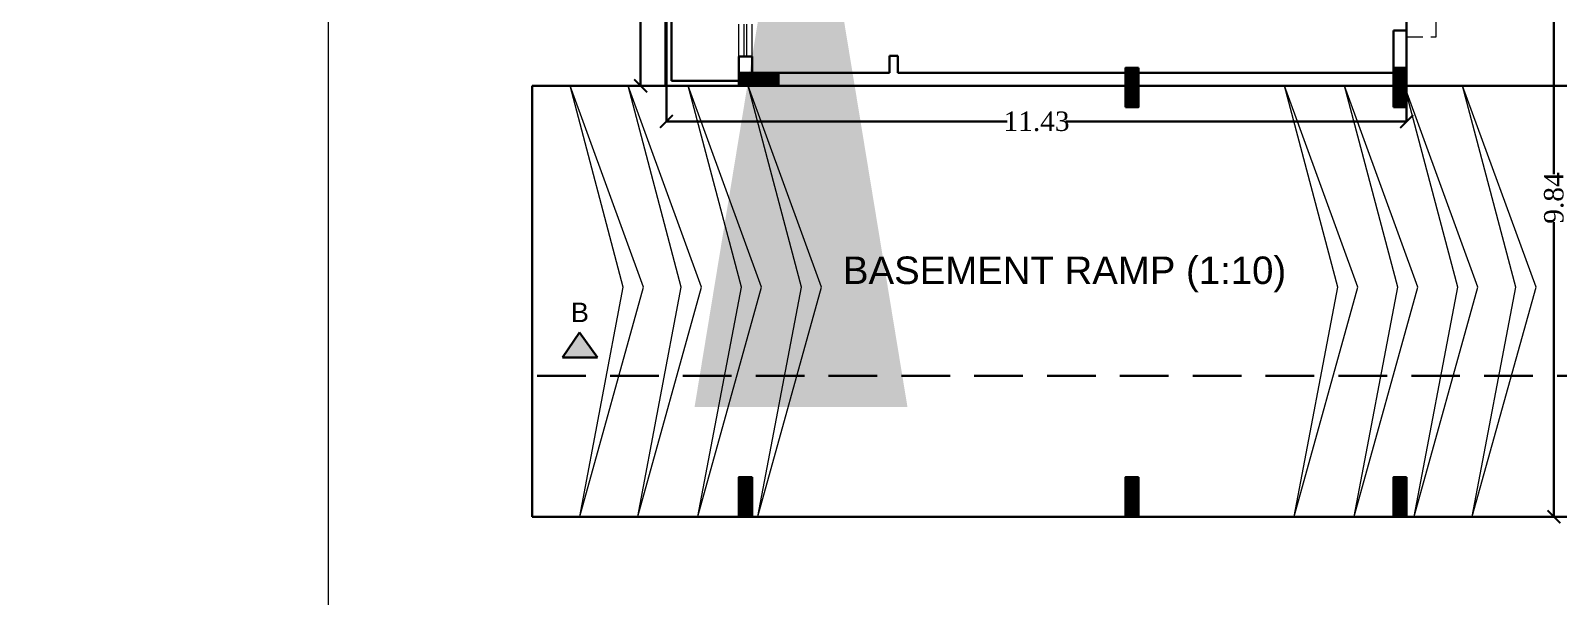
# Model space of a CAD drawing. Header units: metres. Extents: x 0 to 63445, y 32325 to 32915.
# Drawn here: x 63159.96 to 63183.56, y 32778.68 to 32787.42 of the extents above; entities that cross this region are included whole.
import ezdxf

# ---------------------------------------------------------------- set-up
doc = ezdxf.new("R2010")
doc.units = ezdxf.units.M
doc.header["$MEASUREMENT"] = 0
doc.header["$PDMODE"] = 34
doc.header["$PDSIZE"] = -10
for name, pattern in [('CONTINULUS', [0]), ('DASHED', [0.75, 0.5, -0.25]), ('DASHED2', [0.375, 0.25, -0.125])]:
    doc.linetypes.add(name, pattern=pattern)
doc.layers.get('0').update_dxf_attribs({"lineweight": 25})
for name, color, linetype, lineweight in [('BLK_1_FLR_0_BLT_UP_AREA_EXISTING', 14, 'DASHED', 9), ('colum', 1, 'Continuous', 30), ('COLUMN', 1, 'Continuous', 30), ('DIM', 56, 'Continuous', 20), ('ELEVATION', 142, 'Continuous', 9), ('HAT', 44, 'Continuous', 20), ('TEXT-2', 65, 'Continuous', 18), ('wall', 7, 'Continuous', 30), ('window', 154, 'Continuous', 9)]:
    doc.layers.add(name, color=color, linetype=linetype, lineweight=lineweight)
doc.layers.add('text', color=65, linetype='Continuous')
doc.styles.add('AutoDCRFont', font='arial.ttf')
doc.styles.add('small int', font='arial.ttf', dxfattribs={"height": 18})
doc.styles.get("Standard").update_dxf_attribs({"font": 'arial.ttf', "height": 0.4})
doc.styles.add('TNR', font='times.ttf', dxfattribs={"height": 0.5})
doc.dimstyles.new('ARCHANA', dxfattribs={"dimscale": 0, "dimtxt": 0.5, "dimasz": 0.5, "dimexe": 0, "dimexo": 0, "dimgap": 0, "dimtad": 0, "dimzin": 0, "dimdsep": 46, "dimtxsty": 'TNR', "dimblk": 'ARCHTICK', "dimcen": 0.09, "dimclrd": 36, "dimclre": 36, "dimclrt": 7, "dimadec": 0, "dimazin": 0, "dimtfac": 1, "dimtofl": 0, "dimtmove": 0, "dimatfit": 3, "dimldrblk": 'ARCHTICK', "dimfxl": 1, "dimfrac": 2, "dimtolj": 1, "dimtzin": 0, "dimlwd": -1, "dimlwe": -1, "dimarcsym": 0})
doc.dimstyles.new('STD', dxfattribs={"dimtxt": 10, "dimasz": 10, "dimexe": 0, "dimexo": 0, "dimgap": 0.09, "dimtad": 0, "dimdec": 0, "dimzin": 0, "dimdsep": 46, "dimlunit": 4, "dimtxsty": 'small int', "dimcen": 0.09, "dimclrd": 75, "dimclre": 75, "dimadec": 0, "dimazin": 0, "dimtfac": 1, "dimtdec": 0, "dimtofl": 0, "dimtmove": 0, "dimatfit": 3, "dimfxl": 1, "dimtolj": 1, "dimtzin": 0, "dimarcsym": 0})

# ---------------------------------------------------------------- blocks, each defined once
blk = doc.blocks.new('A$C7D115503')
at = {"layer": 'COLUMN', "ltscale": 3}
h = blk.add_hatch(dxfattribs=at)
h.set_pattern_fill('ANSI31', color=256, style=0)
h.paths.add_polyline_path([(-14.36, -11.59), (-6.36, -11.59), (-6.36, 12.41), (-14.36, 12.41)])
at = {"layer": 'COLUMN', "ltscale": 0.05}
for p, q in [((-14.36, 12.41), (-6.36, 12.41)), ((-14.36, 12.41), (-14.36, -11.59)), ((-6.36, 12.41), (-6.36, -11.59)), ((-6.36, -11.59), (-14.36, -11.59))]:
    blk.add_line(p, q, dxfattribs=at)
blk = doc.blocks.new('_ArchTick')
at = {"color": 0, "linetype": 'ByBlock', "const_width": 0.15}
blk.add_lwpolyline([(-0.5, -0.5), (0.5, 0.5)], dxfattribs=at)
blk = doc.blocks.new('*D182')
at = {"layer": 'Defpoints', "color": 0, "ltscale": 0.5, "transparency": 16777216}
for p in [(63184.36, 32789.75), (63183.487, 32779.911), (63184.36, 32779.911)]:
    blk.add_point(p, dxfattribs=at)
at = {"layer": 'wall', "color": 36, "ltscale": 0.5, "transparency": 16777216}
for p, q in [((63184.36, 32789.75), (63183.487, 32789.75)), ((63183.487, 32789.75), (63183.487, 32785.202)), ((63183.487, 32779.911), (63183.487, 32784.46)), ((63184.36, 32779.911), (63183.487, 32779.911))]:
    blk.add_line(p, q, dxfattribs=at)
at = {"layer": 'wall', "color": 36, "ltscale": 0.5, "transparency": 16777216, "xscale": 0.2, "yscale": 0.2, "zscale": 0.2}
for p, rotation in [((63183.487, 32789.75), 90), ((63183.487, 32779.911), 270)]:
    blk.add_blockref('_ArchTick', p, dxfattribs=dict(at, rotation=rotation))
at = {"layer": 'wall', "color": 7, "ltscale": 0.5, "transparency": 16777216, "insert": (63183.487, 32784.831), "char_height": 0.5, "attachment_point": 5, "rotation": 90, "style": 'TNR'}
blk.add_mtext('\\A1;{\\H0.6x;9.84}', dxfattribs=at)
blk = doc.blocks.new('*D214')
at = {"layer": 'Defpoints', "color": 0, "ltscale": 0.5, "transparency": 16777216}
for p in [(63169.778, 32786.562), (63181.212, 32786.562), (63181.212, 32786.014)]:
    blk.add_point(p, dxfattribs=at)
at = {"layer": 'wall', "color": 36, "ltscale": 0.5, "transparency": 16777216}
for p, q in [((63169.778, 32786.562), (63169.778, 32786.014)), ((63181.212, 32786.562), (63181.212, 32786.014)), ((63169.778, 32786.014), (63175.041, 32786.014)), ((63181.212, 32786.014), (63175.949, 32786.014))]:
    blk.add_line(p, q, dxfattribs=at)
at = {"layer": 'wall', "color": 36, "ltscale": 0.5, "transparency": 16777216, "xscale": 0.2, "yscale": 0.2, "zscale": 0.2, "rotation": 180}
blk.add_blockref('_ArchTick', (63169.778, 32786.014), dxfattribs=at)
at = {"layer": 'wall', "color": 36, "ltscale": 0.5, "transparency": 16777216, "xscale": 0.2, "yscale": 0.2, "zscale": 0.2}
blk.add_blockref('_ArchTick', (63181.212, 32786.014), dxfattribs=at)
at = {"layer": 'wall', "color": 7, "ltscale": 0.5, "transparency": 16777216, "insert": (63175.495, 32786.014), "char_height": 0.5, "attachment_point": 5, "style": 'TNR'}
blk.add_mtext('\\A1;{\\H0.6x;11.43}', dxfattribs=at)
blk = doc.blocks.new('*D215')
at = {"layer": 'Defpoints', "color": 0, "ltscale": 0.5, "transparency": 16777216}
for p in [(63169.778, 32789.801), (63169.38, 32786.562), (63169.778, 32786.562)]:
    blk.add_point(p, dxfattribs=at)
at = {"layer": 'wall', "color": 36, "ltscale": 0.5, "transparency": 16777216}
for p, q in [((63169.778, 32789.801), (63169.38, 32789.801)), ((63169.38, 32789.801), (63169.38, 32788.553)), ((63169.38, 32786.562), (63169.38, 32787.811)), ((63169.778, 32786.562), (63169.38, 32786.562))]:
    blk.add_line(p, q, dxfattribs=at)
at = {"layer": 'wall', "color": 36, "ltscale": 0.5, "transparency": 16777216, "xscale": 0.2, "yscale": 0.2, "zscale": 0.2}
for p, rotation in [((63169.38, 32789.801), 90), ((63169.38, 32786.562), 270)]:
    blk.add_blockref('_ArchTick', p, dxfattribs=dict(at, rotation=rotation))
at = {"layer": 'wall', "color": 7, "ltscale": 0.5, "transparency": 16777216, "insert": (63169.38, 32788.182), "char_height": 0.5, "attachment_point": 5, "rotation": 90, "style": 'TNR'}
blk.add_mtext('\\A1;{\\H0.6x;3.24}', dxfattribs=at)
blk = doc.blocks.new('*D433')
at = {"layer": 'Defpoints', "color": 0, "ltscale": 3, "transparency": 16777216}
for p in [(0.832, 32781.665), (63266.619, 32781.665), (0, 32768.914)]:
    blk.add_point(p, dxfattribs=at)
at = {"layer": 'DIM', "ltscale": 3, "transparency": 16777216}
for p, q in [((5.832, 32781.665), (0.832, 32781.665)), ((0.832, 32781.665), (0.832, 32775.684)), ((0.832, 32768.914), (0.832, 32774.895)), ((0, 32768.914), (0.832, 32768.914))]:
    blk.add_line(p, q, dxfattribs=at)
at = {"layer": 'DIM', "ltscale": 3, "transparency": 16777216, "xscale": 0.05, "yscale": 0.05, "zscale": 0.05}
for p, rotation in [((0.832, 32781.665), 90), ((0.832, 32768.914), 270)]:
    blk.add_blockref('_ArchTick', p, dxfattribs=dict(at, rotation=rotation))
at = {"layer": 'DIM', "color": 7, "ltscale": 3, "transparency": 16777216, "insert": (0.832, 32775.289), "char_height": 0.4, "attachment_point": 5, "rotation": 90}
blk.add_mtext('\\A1;{\\H0.6x;12.75}', dxfattribs=at)

msp = doc.modelspace()

# ---------------------------------------------------------------- hatches: boundary and pattern name
at = {"layer": 'wall', "ltscale": 3}
msp.add_hatch(color=252, dxfattribs=at).paths.add_polyline_path([(63168.1736, 32782.3688), (63168.7154, 32782.3688), (63168.4355, 32782.7579)])

# ---------------------------------------------------------------- linework, layer by layer
at = {"layer": 'BLK_1_FLR_0_BLT_UP_AREA_EXISTING', "color": 14, "linetype": 'CONTINULUS', "ltscale": 0.05}
msp.add_lwpolyline([(63233.1315, 32802.1278), (63170.8719, 32802.1278), (63170.8719, 32800.5189), (63170.2622, 32800.5189), (63170.2622, 32798.6689), (63169.7526, 32798.6689), (63169.7526, 32798.6689), (63169.7526, 32792.2383), (63170.8719, 32792.2383), (63170.8719, 32789.7998), (63169.7526, 32789.7998), (63169.7526, 32786.5612), (63184.3347, 32786.5612), (63184.3347, 32781.5192), (63184.3347, 32781.5192), (63184.3347, 32779.9103), (63233.1315, 32779.9103)], dxfattribs=at)
at = {"layer": 'colum', "linetype": 'DASHED2', "ltscale": 3}
msp.add_lwpolyline([(63167.7841, 32782.0871), (63236.3738, 32782.0871)], dxfattribs=at)
at = {"layer": 'ELEVATION', "ltscale": 20}
msp.add_lwpolyline([(63164.5545, 32720.575), (63295.8612, 32720.575), (63295.8612, 32804.4763), (63164.5545, 32804.4763)], close=True, dxfattribs=at)
at = {"layer": 'HAT', "ltscale": 0.05}
for p, q in [((63169.1121, 32783.4541), (63168.2892, 32786.5623)), ((63169.424, 32783.4541), (63168.2892, 32786.5623)), ((63169.1121, 32783.4541), (63168.2892, 32786.5623)), ((63169.424, 32783.4541), (63168.2892, 32786.5623)), ((63170.0081, 32783.4541), (63169.1851, 32786.5623)), ((63170.3199, 32783.4541), (63169.1851, 32786.5623)), ((63170.0081, 32783.4541), (63169.1851, 32786.5623)), ((63170.3199, 32783.4541), (63169.1851, 32786.5623)), ((63170.9355, 32783.4541), (63170.1126, 32786.5623)), ((63171.2473, 32783.4541), (63170.1126, 32786.5623)), ((63170.9355, 32783.4541), (63170.1126, 32786.5623)), ((63171.2473, 32783.4541), (63170.1126, 32786.5623)), ((63171.8629, 32783.4541), (63171.04, 32786.5623)), ((63172.1747, 32783.4541), (63171.04, 32786.5623)), ((63171.8629, 32783.4541), (63171.04, 32786.5623)), ((63172.1747, 32783.4541), (63171.04, 32786.5623)), ((63180.1472, 32783.4541), (63179.3242, 32786.5623)), ((63180.459, 32783.4541), (63179.3242, 32786.5623)), ((63180.1472, 32783.4541), (63179.3242, 32786.5623)), ((63180.459, 32783.4541), (63179.3242, 32786.5623)), ((63181.0746, 32783.4541), (63180.2517, 32786.5623)), ((63181.3864, 32783.4541), (63180.2517, 32786.5623)), ((63181.0746, 32783.4541), (63180.2517, 32786.5623)), ((63181.3864, 32783.4541), (63180.2517, 32786.5623)), ((63182.002, 32783.4541), (63181.1791, 32786.5623)), ((63182.3138, 32783.4541), (63181.1791, 32786.5623)), ((63182.002, 32783.4541), (63181.1791, 32786.5623)), ((63182.3138, 32783.4541), (63181.1791, 32786.5623)), ((63182.8979, 32783.4541), (63182.075, 32786.5623)), ((63183.2098, 32783.4541), (63182.075, 32786.5623)), ((63182.8979, 32783.4541), (63182.075, 32786.5623)), ((63183.2098, 32783.4541), (63182.075, 32786.5623)), ((63168.4401, 32779.9125), (63169.1121, 32783.4541)), ((63168.4401, 32779.9125), (63169.424, 32783.4541)), ((63168.4401, 32779.9125), (63169.1121, 32783.4541)), ((63168.4401, 32779.9125), (63169.424, 32783.4541)), ((63169.3361, 32779.9125), (63170.0081, 32783.4541)), ((63169.3361, 32779.9125), (63170.3199, 32783.4541)), ((63169.3361, 32779.9125), (63170.0081, 32783.4541)), ((63169.3361, 32779.9125), (63170.3199, 32783.4541)), ((63170.2635, 32779.9125), (63170.9355, 32783.4541)), ((63170.2635, 32779.9125), (63171.2473, 32783.4541)), ((63170.2635, 32779.9125), (63170.9355, 32783.4541)), ((63170.2635, 32779.9125), (63171.2473, 32783.4541)), ((63171.1909, 32779.9125), (63171.8629, 32783.4541)), ((63171.1909, 32779.9125), (63172.1747, 32783.4541)), ((63171.1909, 32779.9125), (63171.8629, 32783.4541)), ((63171.1909, 32779.9125), (63172.1747, 32783.4541)), ((63179.4752, 32779.9125), (63180.1472, 32783.4541)), ((63179.4752, 32779.9125), (63180.459, 32783.4541)), ((63179.4752, 32779.9125), (63180.1472, 32783.4541)), ((63179.4752, 32779.9125), (63180.459, 32783.4541)), ((63180.4026, 32779.9125), (63181.0746, 32783.4541)), ((63180.4026, 32779.9125), (63181.3864, 32783.4541)), ((63180.4026, 32779.9125), (63181.0746, 32783.4541)), ((63180.4026, 32779.9125), (63181.3864, 32783.4541)), ((63181.33, 32779.9125), (63182.002, 32783.4541)), ((63181.33, 32779.9125), (63182.3138, 32783.4541)), ((63181.33, 32779.9125), (63182.002, 32783.4541)), ((63181.33, 32779.9125), (63182.3138, 32783.4541)), ((63182.2259, 32779.9125), (63182.8979, 32783.4541)), ((63182.2259, 32779.9125), (63183.2098, 32783.4541)), ((63182.2259, 32779.9125), (63182.8979, 32783.4541)), ((63182.2259, 32779.9125), (63183.2098, 32783.4541))]:
    msp.add_line(p, q, dxfattribs=at)
at = {"layer": 'wall', "ltscale": 0.5}
for p, q in [((63169.778, 32789.8009), (63169.778, 32786.5623)), ((63169.8542, 32789.7247), (63169.8542, 32786.6385)), ((63173.2255, 32787.0255), (63173.3505, 32787.0255)), ((63171.5069, 32786.7655), (63173.2255, 32786.7655)), ((63173.3505, 32786.7655), (63176.8664, 32786.7655)), ((63176.8664, 32786.7655), (63181.0084, 32786.7655)), ((63169.778, 32786.5623), (63167.7056, 32786.5623)), ((63169.778, 32786.5623), (63170.8973, 32786.5623)), ((63169.8542, 32786.6385), (63170.8973, 32786.6385)), ((63176.8664, 32786.5623), (63181.0084, 32786.5623)), ((63181.0084, 32786.5623), (63184.3601, 32786.5623))]:
    msp.add_line(p, q, dxfattribs=at)
at = {"layer": 'wall', "ltscale": 0.05}
for p, q in [((63181.0084, 32787.4161), (63181.0084, 32786.3591)), ((63170.8973, 32787.0146), (63170.8973, 32786.7029)), ((63170.8973, 32786.7655), (63170.8973, 32787.0146)), ((63171.1005, 32787.0146), (63171.1005, 32786.7655)), ((63173.2255, 32787.0255), (63173.2255, 32786.7655)), ((63173.3505, 32787.0255), (63173.3505, 32786.7655)), ((63170.8973, 32786.7655), (63170.8973, 32786.5623)), ((63170.8973, 32786.5623), (63170.8973, 32786.7655)), ((63171.1005, 32786.7655), (63171.1005, 32786.6893)), ((63176.8664, 32786.5623), (63170.8973, 32786.5623)), ((63172.6245, 32786.5623), (63171.1005, 32786.5623)), ((63177.0696, 32786.5369), (63176.8664, 32786.5369)), ((63177.0696, 32786.4099), (63176.9934, 32786.4099))]:
    msp.add_line(p, q, dxfattribs=at)
at = {"layer": 'wall', "ltscale": 3}
for p, q in [((63181.0084, 32787.4161), (63181.2116, 32787.4161)), ((63170.8973, 32787.0146), (63171.1005, 32787.0146)), ((63168.4355, 32782.7579), (63168.1736, 32782.3688)), ((63168.7154, 32782.3688), (63168.4355, 32782.7579)), ((63168.1736, 32782.3688), (63168.7154, 32782.3688))]:
    msp.add_line(p, q, dxfattribs=at)
at = {"layer": 'wall'}
for p, q in [((63167.7056, 32786.5623), (63167.7056, 32779.9114)), ((63171.0021, 32779.9114), (63167.7056, 32779.9114)), ((63171.1005, 32779.9114), (63184.3601, 32779.9114))]:
    msp.add_line(p, q, dxfattribs=at)
at = {"layer": 'wall', "ltscale": 0.5}
msp.add_lwpolyline([(63200.3042, 32779.9114), (63184.3601, 32779.9114), (63184.3601, 32789.7501), (63181.2116, 32789.7501), (63181.2116, 32786.5623), (63169.778, 32786.5623), (63169.778, 32789.8009), (63170.8973, 32789.8009), (63170.8973, 32792.2394), (63169.778, 32792.2394), (63169.778, 32798.67), (63170.2876, 32798.67), (63170.2876, 32800.52), (63170.8973, 32800.52), (63170.8973, 32802.1289), (63181.2116, 32802.1289), (63181.2116, 32792.2902), (63184.3601, 32792.2902), (63184.3601, 32802.1278), (63200.3042, 32802.1289)], dxfattribs=at)
at = {"layer": 'wall'}
msp.add_arc((63170.9227, 32780.0627), 0.0254, 180, 270, dxfattribs=at)
at = {"layer": 'window'}
for p, q in [((63170.8973, 32787.0146), (63170.8973, 32787.5156)), ((63170.9772, 32787.0146), (63170.9772, 32787.5156)), ((63171.0205, 32787.0146), (63171.0205, 32787.5156)), ((63171.1005, 32787.0146), (63171.1005, 32787.5156))]:
    msp.add_line(p, q, dxfattribs=at)
at = {"layer": 'window', "color": 8, "linetype": 'DASHED2'}
msp.add_lwpolyline([(63181.2116, 32787.3224), (63181.6688, 32787.3224), (63181.6688, 32789.0845), (63181.2116, 32789.0845)], dxfattribs=at)

# ---------------------------------------------------------------- block references
at = {"layer": 'COLUMN', "ltscale": 0.05, "xscale": 0.025400733691282, "yscale": 0.025400733691282, "zscale": 0.025400733691282, "rotation": 90}
msp.add_blockref('A$C7D115503', (63171.2126, 32786.9271), dxfattribs=at)
at = {"layer": 'COLUMN', "ltscale": 0.05, "xscale": 0.025400733691282, "yscale": 0.025400733691282, "zscale": 0.025400733691282}
for p in [(63177.2313, 32786.5264), (63181.3732, 32786.5264), (63171.2621, 32780.2057), (63177.2313, 32780.2057), (63181.3732, 32780.2057)]:
    msp.add_blockref('A$C7D115503', p, dxfattribs=at)

# ---------------------------------------------------------------- texts
at = {"layer": 'text'}
msp.add_text('BASEMENT RAMP (1:10)', height=0.424079, dxfattribs=at).set_placement((63172.5049, 32783.5044))
at = {"layer": 'TEXT-2', "insert": (63168.302, 32783.2167), "char_height": 0.3, "width": 0.271413, "attachment_point": 1, "style": 'AutoDCRFont'}
msp.add_mtext('B', dxfattribs=at)

# ---------------------------------------------------------------- dimensions: what is measured, and where the dimension line sits
at = {"layer": 'DIM', "ltscale": 3}
dim = msp.add_linear_dim(base=(0.8318, 32781.6651), p1=(0, 32768.9139), p2=(63266.6191, 32781.6651), angle=90, text='{\\H0.6x;<>}', dimstyle='ARCHANA', override={"dimscale": 1, "dimtxt": 0.278, "dimasz": 0.05, "dimtxsty": 'Standard', "dimclrd": 256, "dimclre": 256, "dimfxl": 5, "dimfxlon": 1, "dimarcsym": 1}, dxfattribs=at)
dim.commit()
dim.dimension.update_dxf_attribs({"geometry": '*D433', "text_midpoint": (0.8318, 32775.2895)})
at = {"layer": 'wall', "ltscale": 0.5}
for base, p1, p2, angle, picture, middle in [((63169.3796, 32786.5623), (63169.778, 32789.8009), (63169.778, 32786.5623), 90, '*D215', (63169.3796, 32788.1816)), ((63183.4875, 32779.9114), (63184.3601, 32789.7501), (63184.3601, 32779.9114), 270, '*D182', (63183.4875, 32784.8307))]:
    dim = msp.add_linear_dim(base=base, p1=p1, p2=p2, angle=angle, text='{\\H0.6x;<>}', dimstyle='ARCHANA', override={"dimscale": 1, "dimtxt": 0.3, "dimasz": 0.2, "dimfxl": 6, "dimarcsym": 1}, dxfattribs=at)
    dim.commit()
    dim.dimension.update_dxf_attribs({"geometry": picture, "text_midpoint": middle})
dim = msp.add_linear_dim(base=(63181.2116, 32786.014), p1=(63169.778, 32786.5623), p2=(63181.2116, 32786.5623), text='{\\H0.6x;<>}', dimstyle='ARCHANA', override={"dimscale": 1, "dimtxt": 0.3, "dimasz": 0.2, "dimfxl": 6, "dimarcsym": 1}, dxfattribs=at)
dim.commit()
dim.dimension.update_dxf_attribs({"geometry": '*D214', "text_midpoint": (63175.4948, 32786.014)})

# ---------------------------------------------------------------- leaders
at = {"layer": 'wall'}
msp.add_leader([(63171.8571, 32791.6066), (63171.8571, 32790.4179), (63175.1201, 32790.4179)], dimstyle='STD', override={"dimgap": 0.09, "dimtad": 0, "dimfxl": 0.18, "dimfxlon": 1, "dimarcsym": 1}, dxfattribs=at)

doc.saveas('drawing.dxf')
